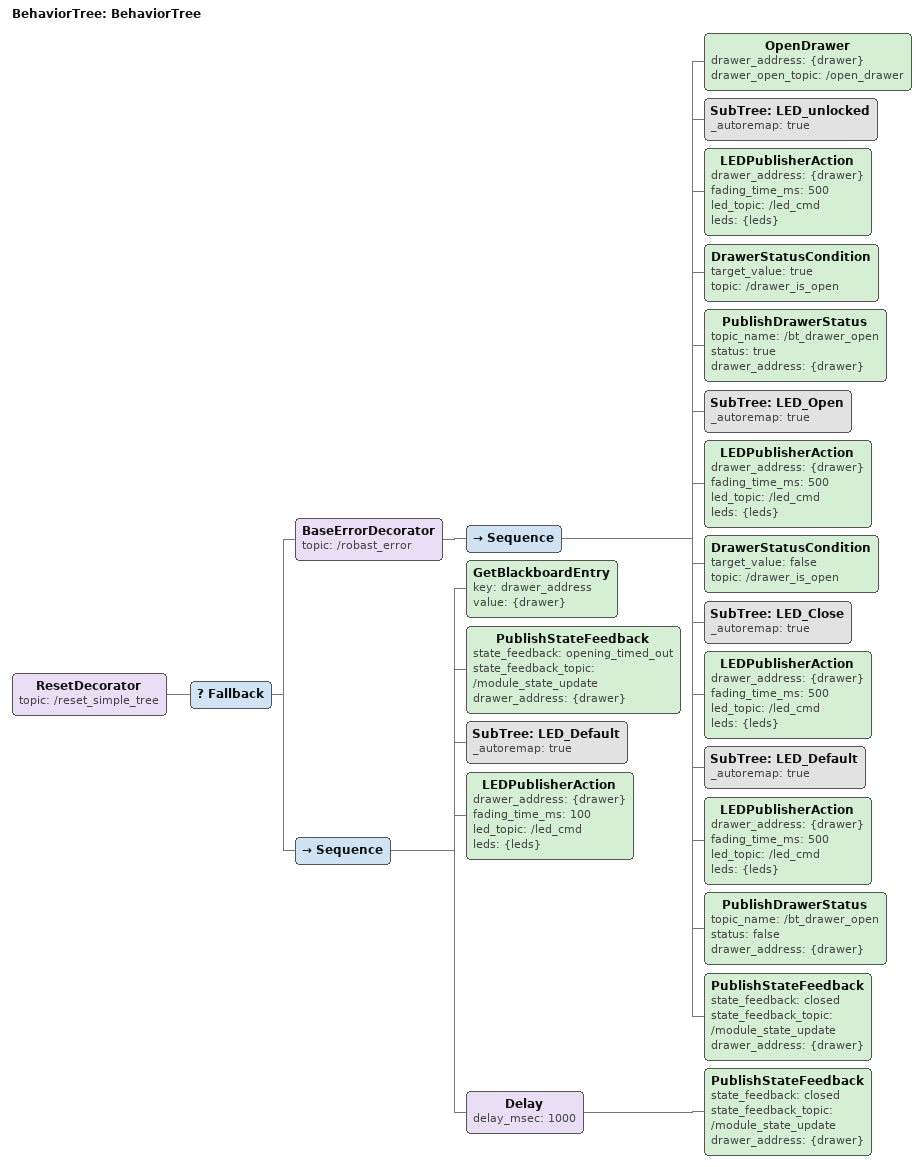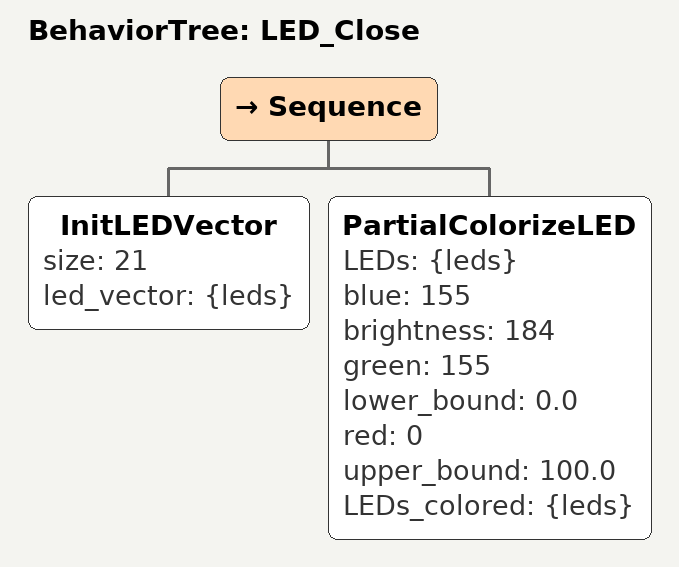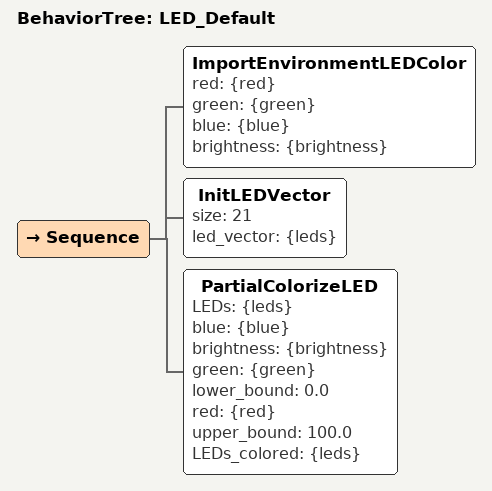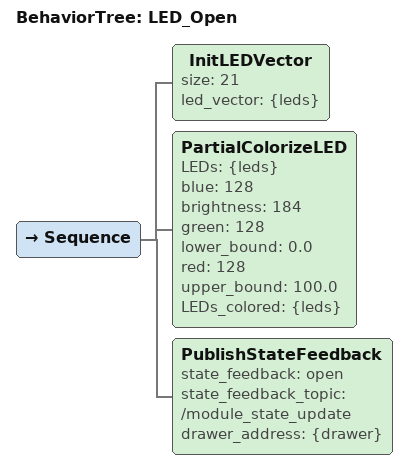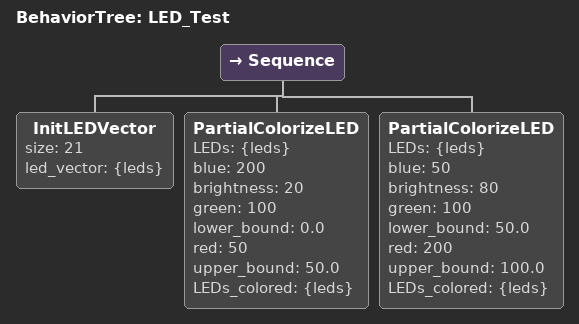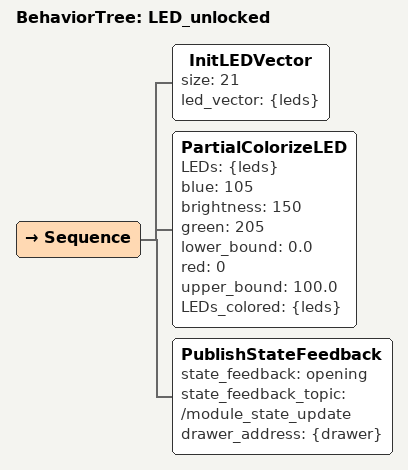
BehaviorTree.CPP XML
<?xml version="1.0" encoding="UTF-8"?>
<root BTCPP_format="4"
      main_tree_to_execute="BehaviorTree">
  <BehaviorTree ID="BehaviorTree">
    <ResetDecorator topic="/reset_simple_tree">
      <Fallback>
        <BaseErrorDecorator topic="/robast_error">
          <Sequence>
            <OpenDrawer drawer_address="{drawer}"
                        drawer_open_topic="/open_drawer"/>
            <SubTree ID="LED_unlocked"
                     _autoremap="true"/>
            <LEDPublisherAction drawer_address="{drawer}"
                                fading_time_ms="500"
                                led_topic="/led_cmd"
                                leds="{leds}"/>
            <DrawerStatusCondition target_value="true"
                                   topic="/drawer_is_open"/>
            <PublishDrawerStatus topic_name="/bt_drawer_open"
                                 status="true"
                                 drawer_address="{drawer}"/>
            <SubTree ID="LED_Open"
                     _autoremap="true"/>
            <LEDPublisherAction drawer_address="{drawer}"
                                fading_time_ms="500"
                                led_topic="/led_cmd"
                                leds="{leds}"/>
            <DrawerStatusCondition target_value="false"
                                   topic="/drawer_is_open"/>
            <SubTree ID="LED_Close"
                     _autoremap="true"/>
            <LEDPublisherAction drawer_address="{drawer}"
                                fading_time_ms="500"
                                led_topic="/led_cmd"
                                leds="{leds}"/>
            <SubTree ID="LED_Default"
                     _autoremap="true"/>
            <LEDPublisherAction drawer_address="{drawer}"
                                fading_time_ms="500"
                                led_topic="/led_cmd"
                                leds="{leds}"/>
            <PublishDrawerStatus topic_name="/bt_drawer_open"
                                 status="false"
                                 drawer_address="{drawer}"/>
            <PublishStateFeedback state_feedback="closed"
                                  state_feedback_topic="/module_state_update"
                                  drawer_address="{drawer}"/>
          </Sequence>
        </BaseErrorDecorator>
        <Sequence>
          <GetBlackboardEntry key="drawer_address"
                              value="{drawer}"/>
          <PublishStateFeedback state_feedback="opening_timed_out"
                                state_feedback_topic="/module_state_update"
                                drawer_address="{drawer}"/>
          <SubTree ID="LED_Default"
                   _autoremap="true"/>
          <LEDPublisherAction drawer_address="{drawer}"
                              fading_time_ms="100"
                              led_topic="/led_cmd"
                              leds="{leds}"/>
          <Delay delay_msec="1000">
            <PublishStateFeedback state_feedback="closed"
                                  state_feedback_topic="/module_state_update"
                                  drawer_address="{drawer}"/>
          </Delay>
        </Sequence>
      </Fallback>
    </ResetDecorator>
  </BehaviorTree>

  <BehaviorTree ID="LED_Close">
    <Sequence>
      <InitLEDVector size="21"
                     led_vector="{leds}"/>
      <PartialColorizeLED LEDs="{leds}"
                          blue="155"
                          brightness="184"
                          green="155"
                          lower_bound="0.0"
                          red="0"
                          upper_bound="100.0"
                          LEDs_colored="{leds}"/>
    </Sequence>
  </BehaviorTree>

  <BehaviorTree ID="LED_Default">
    <Sequence>
      <ImportEnvironmentLEDColor red="{red}"
                                 green="{green}"
                                 blue="{blue}"
                                 brightness="{brightness}"/>
      <InitLEDVector size="21"
                     led_vector="{leds}"/>
      <PartialColorizeLED LEDs="{leds}"
                          blue="{blue}"
                          brightness="{brightness}"
                          green="{green}"
                          lower_bound="0.0"
                          red="{red}"
                          upper_bound="100.0"
                          LEDs_colored="{leds}"/>
    </Sequence>
  </BehaviorTree>

  <BehaviorTree ID="LED_Open">
    <Sequence>
      <InitLEDVector size="21"
                     led_vector="{leds}"/>
      <PartialColorizeLED LEDs="{leds}"
                          blue="128"
                          brightness="184"
                          green="128"
                          lower_bound="0.0"
                          red="128"
                          upper_bound="100.0"
                          LEDs_colored="{leds}"/>
      <PublishStateFeedback state_feedback="open"
                            state_feedback_topic="/module_state_update"
                            drawer_address="{drawer}"/>
    </Sequence>
  </BehaviorTree>

  <BehaviorTree ID="LED_Test">
    <Sequence>
      <InitLEDVector size="21"
                     led_vector="{leds}"/>
      <PartialColorizeLED LEDs="{leds}"
                          blue="200"
                          brightness="20"
                          green="100"
                          lower_bound="0.0"
                          red="50"
                          upper_bound="50.0"
                          LEDs_colored="{leds}"/>
      <PartialColorizeLED LEDs="{leds}"
                          blue="50"
                          brightness="80"
                          green="100"
                          lower_bound="50.0"
                          red="200"
                          upper_bound="100.0"
                          LEDs_colored="{leds}"/>
    </Sequence>
  </BehaviorTree>

  <BehaviorTree ID="LED_unlocked">
    <Sequence>
      <InitLEDVector size="21"
                     led_vector="{leds}"/>
      <PartialColorizeLED LEDs="{leds}"
                          blue="105"
                          brightness="150"
                          green="205"
                          lower_bound="0.0"
                          red="0"
                          upper_bound="100.0"
                          LEDs_colored="{leds}"/>
      <PublishStateFeedback state_feedback="opening"
                            state_feedback_topic="/module_state_update"
                            drawer_address="{drawer}"/>
    </Sequence>
  </BehaviorTree>

</root>
